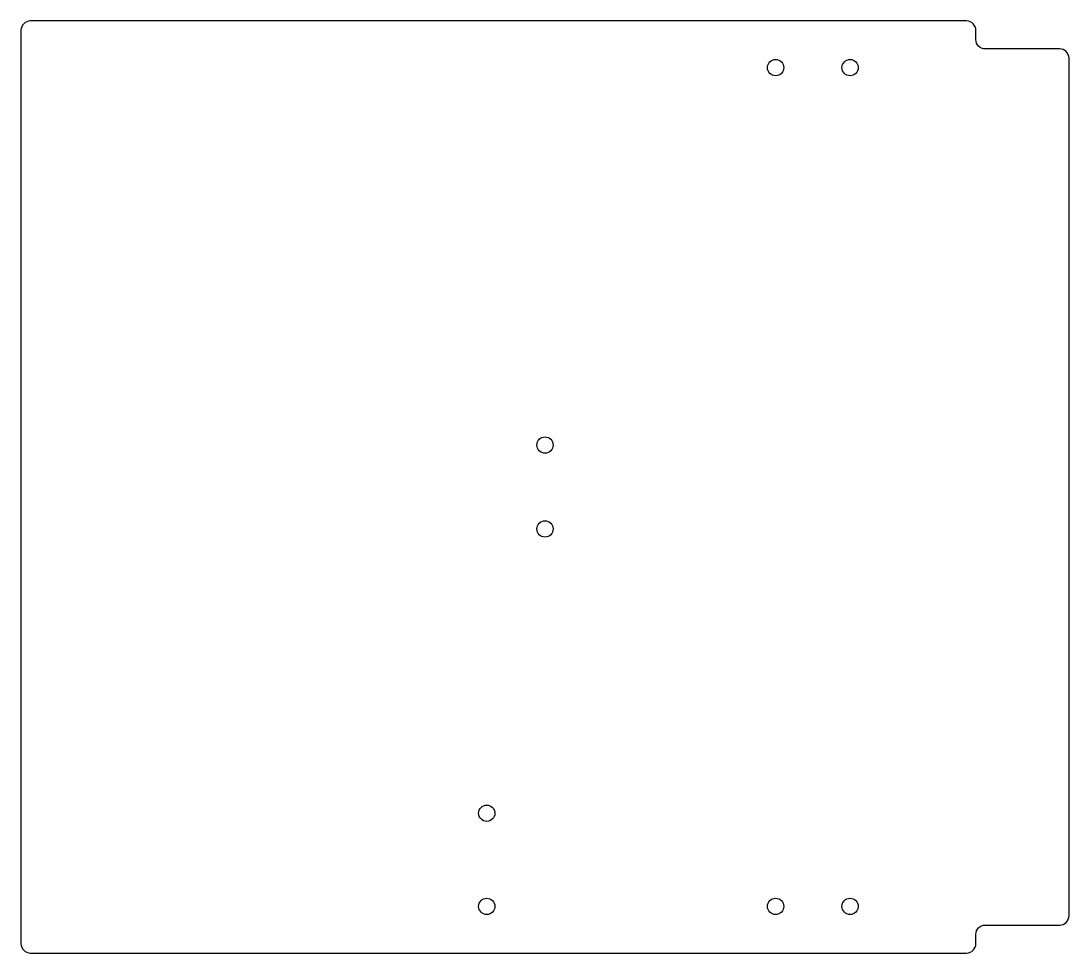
# Model space of a CAD drawing. Header units: millimetres. Extents: x -112 to 112, y -100 to 100.
import ezdxf

# ---------------------------------------------------------------- set-up
doc = ezdxf.new("R2010")
doc.units = ezdxf.units.MM

msp = doc.modelspace()

# ---------------------------------------------------------------- linework, layer by layer
msp.add_lwpolyline([(-112.5, -98, 0.414214), (-110.5, -100), (90.5, -100, 0.414214), (92.5, -98), (92.5, -96, -0.414214), (94.5, -94), (110.5, -94, 0.414214), (112.5, -92), (112.5, 92, 0.414214), (110.5, 94), (94.5, 94, -0.414214), (92.5, 96), (92.5, 98, 0.414214), (90.5, 100), (-110.5, 100, 0.414214), (-112.5, 98)], format="xyb", close=True)
for centre in [(49.5, 90), (65.5, 90), (0, 9), (0, -9), (-12.5, -70), (-12.5, -90), (49.5, -90), (65.5, -90)]:
    msp.add_circle(centre, 1.75)

doc.saveas('drawing.dxf')
